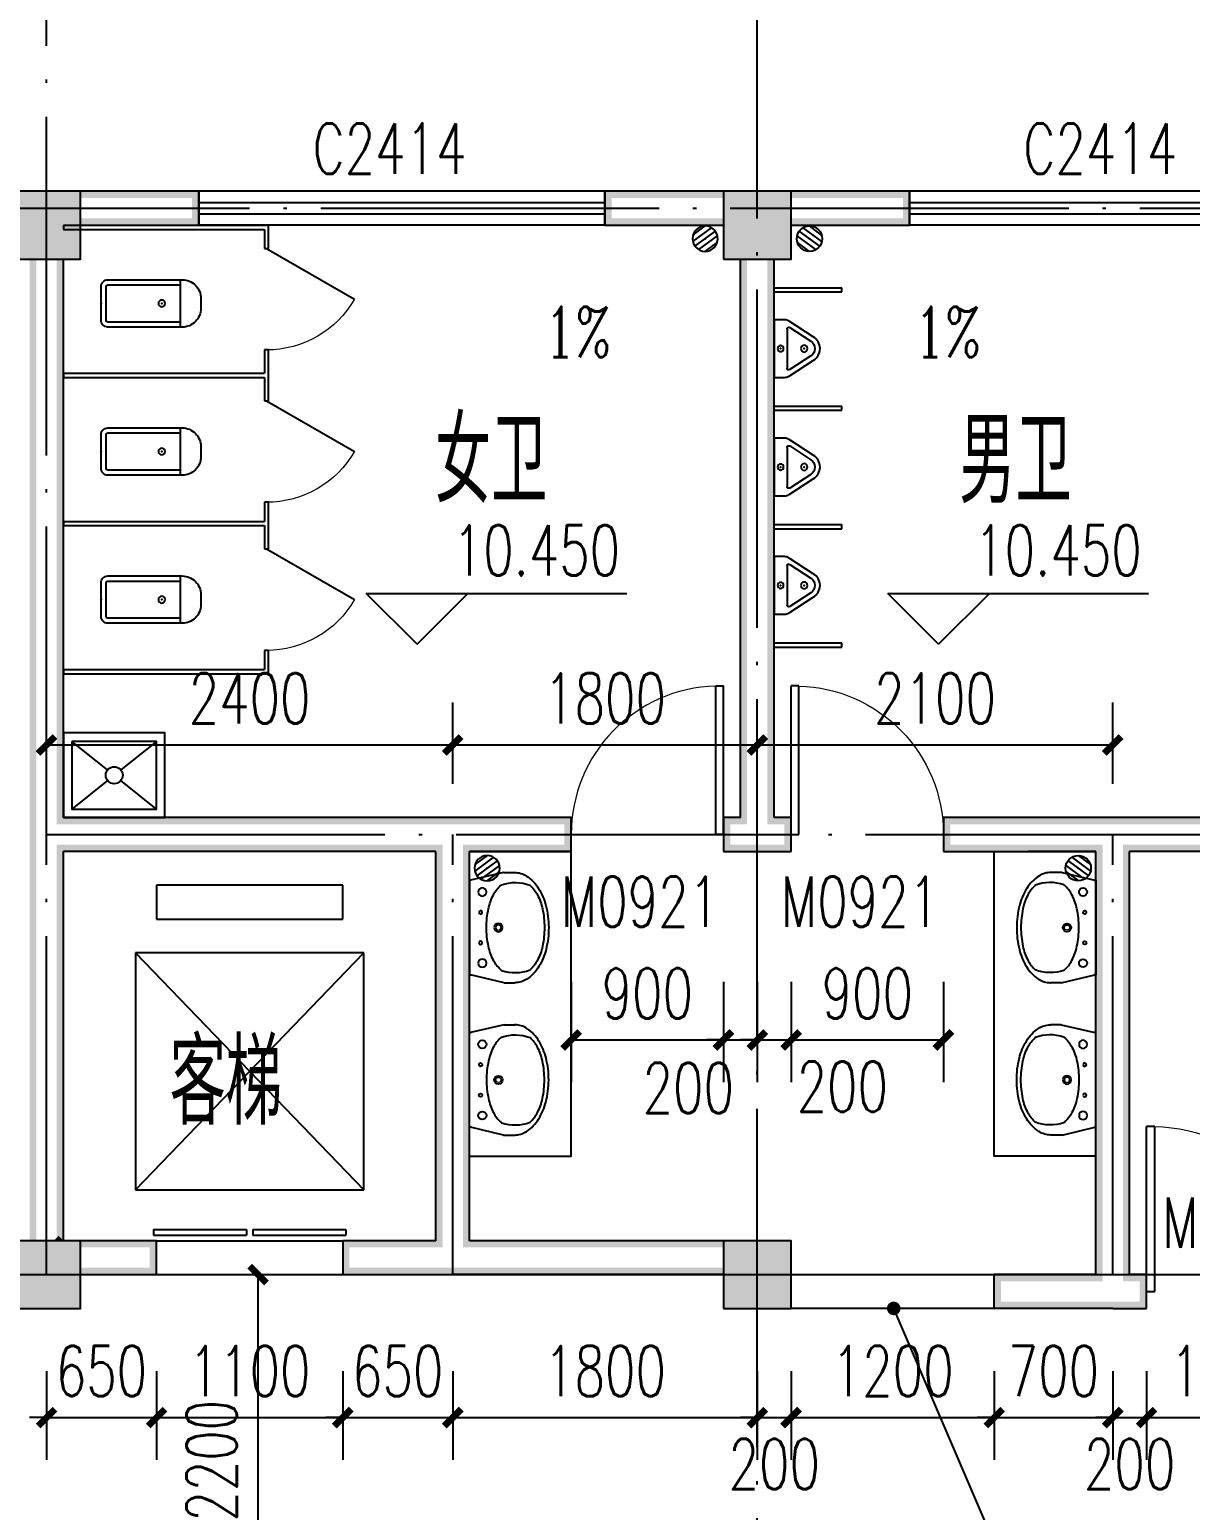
# Model space of a CAD drawing. Extents: x 5904849 to 6011887, y -826029 to -177002.
# Drawn here: x 5933714 to 5940573, y -519754 to -511005 of the extents above; entities that cross this region are included whole.
import ezdxf

# ---------------------------------------------------------------- set-up
doc = ezdxf.new("R2010")
doc.units = 0
doc.header["$LTSCALE"] = 1000
doc.header["$MEASUREMENT"] = 0
doc.linetypes.add('DOTE', pattern=[2.42, 2, -0.2, 0.02, -0.2])
doc.layers.get('0').update_dxf_attribs({"linetype": 'CONTINUOUS'})
doc.layers.get('Defpoints').update_dxf_attribs({"linetype": 'CONTINUOUS'})
for name, color, linetype in [('COLUMN', 9, 'CONTINUOUS'), ('DIM_ELEV', 3, 'CONTINUOUS'), ('DIM_LEAD', 3, 'CONTINUOUS'), ('DIM_SYMB', 3, 'CONTINUOUS'), ('DOTE', 252, 'CONTINUOUS'), ('LATRINE', 6, 'CONTINUOUS'), ('LVTRY', 6, 'CONTINUOUS'), ('PUB_DIM', 3, 'CONTINUOUS'), ('PUB_HATCH', 8, 'CONTINUOUS'), ('PUB_TEXT', 7, 'CONTINUOUS'), ('PUB_WALL', 9, 'CONTINUOUS'), ('STAIR', 5, 'CONTINUOUS'), ('WALL', 2, 'CONTINUOUS'), ('WINDOW', 4, 'CONTINUOUS'), ('WINDOW_TEXT', 7, 'CONTINUOUS'), ('排水', 221, 'CONTINUOUS')]:
    doc.layers.add(name, color=color, linetype=linetype)
doc.styles.add('_TCH_AXIS', font='COMPLEX', dxfattribs={"bigfont": 'GBCBIG'})
doc.styles.add('_TCH_DIM', font='SIMPLEX', dxfattribs={"bigfont": 'GBCBIG'})
doc.styles.add('_TCH_DIM_T3', font='SIMPLEX', dxfattribs={"width": 0.705882, "bigfont": 'GBCBIG'})
doc.styles.add('_TCH_WINDOW', font='SIMPLEX', dxfattribs={"height": 3.5, "bigfont": 'GBCBIG'})
doc.styles.add('schuco', font='sceie.shx', dxfattribs={"width": 0.7, "bigfont": 'sceic.shx'})
doc.dimstyles.new('_TCH_ARCH&&100', dxfattribs={"dimtxt": 297.5, "dimasz": 100, "dimexe": 250, "dimexo": 300, "dimgap": 126.25, "dimtad": 1, "dimdec": 0, "dimzin": 0, "dimdsep": 46, "dimtxsty": '_TCH_DIM_T3', "dimblk": 'ARCHTICK', "dimcen": 0.09, "dimclrt": 7, "dimazin": 2, "dimtfac": 1, "dimtdec": 0, "dimtix": 1, "dimtmove": 2, "dimatfit": 3, "dimfxl": 0, "dimtolj": 1, "dimtzin": 0, "dimarcsym": 0})

# ---------------------------------------------------------------- blocks, each defined once
blk = doc.blocks.new('_ArchTick')
at = {"color": 0, "linetype": 'ByBlock', "const_width": 0.4}
blk.add_lwpolyline([(-0.5, -0.5), (0.5, 0.5)], dxfattribs=at)
blk = doc.blocks.new('*D869')
at = {"layer": 'Defpoints', "color": 0}
for p in [(5934464.3, -518360.5), (5935064.2, -518360.5), (5934464.3, -520560.5)]:
    blk.add_point(p, dxfattribs=at)
at = {"layer": 'PUB_DIM', "color": 0, "lineweight": -2}
for p, q in [((5934764.3, -518360.5), (5935314.2, -518360.5)), ((5935064.2, -520560.5), (5935064.2, -518360.5)), ((5934764.3, -520560.5), (5935314.2, -520560.5))]:
    blk.add_line(p, q, dxfattribs=at)
at = {"layer": 'PUB_DIM', "color": 0, "lineweight": -2, "xscale": 100, "yscale": 100, "zscale": 100}
for p, rotation in [((5935064.2, -518360.5), 90), ((5935064.2, -520560.5), 270)]:
    blk.add_blockref('_ArchTick', p, dxfattribs=dict(at, rotation=rotation))
at = {"layer": 'PUB_DIM', "color": 7, "insert": (5934789.2, -519460.5), "char_height": 297.5, "attachment_point": 5, "rotation": 90, "style": '_TCH_DIM_T3'}
blk.add_mtext('\\A1;2200', dxfattribs=at)
blk = doc.blocks.new('*D871')
at = {"layer": 'Defpoints', "color": 0}
for p in [(5933814.3, -518632), (5934464.3, -518632), (5934464.3, -519205.5)]:
    blk.add_point(p, dxfattribs=at)
at = {"layer": 'PUB_DIM', "color": 0, "lineweight": -2}
for p, q in [((5933814.3, -518932), (5933814.3, -519455.5)), ((5934464.3, -518932), (5934464.3, -519455.5)), ((5933814.3, -519205.5), (5933714.3, -519205.5)), ((5933814.3, -519205.5), (5934464.3, -519205.5)), ((5934464.3, -519205.5), (5934564.3, -519205.5))]:
    blk.add_line(p, q, dxfattribs=at)
at = {"layer": 'PUB_DIM', "color": 0, "lineweight": -2, "xscale": 100, "yscale": 100, "zscale": 100}
blk.add_blockref('_ArchTick', (5933814.3, -519205.5), dxfattribs=at)
at = {"layer": 'PUB_DIM', "color": 0, "lineweight": -2, "xscale": 100, "yscale": 100, "zscale": 100, "rotation": 180}
blk.add_blockref('_ArchTick', (5934464.3, -519205.5), dxfattribs=at)
at = {"layer": 'PUB_DIM', "color": 7, "insert": (5934139.3, -518930.5), "char_height": 297.5, "attachment_point": 5, "style": '_TCH_DIM_T3'}
blk.add_mtext('\\A1;650', dxfattribs=at)
blk = doc.blocks.new('*D872')
at = {"layer": 'Defpoints', "color": 0}
for p in [(5934464.3, -518632), (5935564.3, -518632), (5935564.3, -519205.5)]:
    blk.add_point(p, dxfattribs=at)
at = {"layer": 'PUB_DIM', "color": 0, "lineweight": -2}
for p, q in [((5934464.3, -518932), (5934464.3, -519455.5)), ((5935564.3, -518932), (5935564.3, -519455.5)), ((5934464.3, -519205.5), (5935564.3, -519205.5))]:
    blk.add_line(p, q, dxfattribs=at)
at = {"layer": 'PUB_DIM', "color": 0, "lineweight": -2, "xscale": 100, "yscale": 100, "zscale": 100, "rotation": 180}
blk.add_blockref('_ArchTick', (5934464.3, -519205.5), dxfattribs=at)
at = {"layer": 'PUB_DIM', "color": 0, "lineweight": -2, "xscale": 100, "yscale": 100, "zscale": 100}
blk.add_blockref('_ArchTick', (5935564.3, -519205.5), dxfattribs=at)
at = {"layer": 'PUB_DIM', "color": 7, "insert": (5935014.3, -518930.5), "char_height": 297.5, "attachment_point": 5, "style": '_TCH_DIM_T3'}
blk.add_mtext('\\A1;1100', dxfattribs=at)
blk = doc.blocks.new('*D873')
at = {"layer": 'Defpoints', "color": 0}
for p in [(5935564.3, -518632), (5936214.3, -518632), (5936214.3, -519205.5)]:
    blk.add_point(p, dxfattribs=at)
at = {"layer": 'PUB_DIM', "color": 0, "lineweight": -2}
for p, q in [((5935564.3, -518932), (5935564.3, -519455.5)), ((5936214.3, -518932), (5936214.3, -519455.5)), ((5935564.3, -519205.5), (5935464.3, -519205.5)), ((5935564.3, -519205.5), (5936214.3, -519205.5)), ((5936214.3, -519205.5), (5936314.3, -519205.5))]:
    blk.add_line(p, q, dxfattribs=at)
at = {"layer": 'PUB_DIM', "color": 0, "lineweight": -2, "xscale": 100, "yscale": 100, "zscale": 100}
blk.add_blockref('_ArchTick', (5935564.3, -519205.5), dxfattribs=at)
at = {"layer": 'PUB_DIM', "color": 0, "lineweight": -2, "xscale": 100, "yscale": 100, "zscale": 100, "rotation": 180}
blk.add_blockref('_ArchTick', (5936214.3, -519205.5), dxfattribs=at)
at = {"layer": 'PUB_DIM', "color": 7, "insert": (5935889.3, -518930.5), "char_height": 297.5, "attachment_point": 5, "style": '_TCH_DIM_T3'}
blk.add_mtext('\\A1;650', dxfattribs=at)
blk = doc.blocks.new('*D874')
at = {"layer": 'Defpoints', "color": 0}
for p in [(5936214.3, -518632), (5938014.3, -518632), (5938014.3, -519205.5)]:
    blk.add_point(p, dxfattribs=at)
at = {"layer": 'PUB_DIM', "color": 0, "lineweight": -2}
for p, q in [((5936214.3, -518932), (5936214.3, -519455.5)), ((5938014.3, -518932), (5938014.3, -519455.5)), ((5936214.3, -519205.5), (5938014.3, -519205.5))]:
    blk.add_line(p, q, dxfattribs=at)
at = {"layer": 'PUB_DIM', "color": 0, "lineweight": -2, "xscale": 100, "yscale": 100, "zscale": 100, "rotation": 180}
blk.add_blockref('_ArchTick', (5936214.3, -519205.5), dxfattribs=at)
at = {"layer": 'PUB_DIM', "color": 0, "lineweight": -2, "xscale": 100, "yscale": 100, "zscale": 100}
blk.add_blockref('_ArchTick', (5938014.3, -519205.5), dxfattribs=at)
at = {"layer": 'PUB_DIM', "color": 7, "insert": (5937114.3, -518930.5), "char_height": 297.5, "attachment_point": 5, "style": '_TCH_DIM_T3'}
blk.add_mtext('\\A1;1800', dxfattribs=at)
blk = doc.blocks.new('*D875')
at = {"layer": 'Defpoints', "color": 0}
for p in [(5938014.3, -518632), (5938214.3, -518632), (5938214.3, -519205.5)]:
    blk.add_point(p, dxfattribs=at)
at = {"layer": 'PUB_DIM', "color": 0, "lineweight": -2}
for p, q in [((5938014.3, -518932), (5938014.3, -519455.5)), ((5938214.3, -518932), (5938214.3, -519455.5)), ((5938014.3, -519205.5), (5937914.3, -519205.5)), ((5938014.3, -519205.5), (5938214.3, -519205.5)), ((5938214.3, -519205.5), (5938314.3, -519205.5))]:
    blk.add_line(p, q, dxfattribs=at)
at = {"layer": 'PUB_DIM', "color": 0, "lineweight": -2, "xscale": 100, "yscale": 100, "zscale": 100}
blk.add_blockref('_ArchTick', (5938014.3, -519205.5), dxfattribs=at)
at = {"layer": 'PUB_DIM', "color": 0, "lineweight": -2, "xscale": 100, "yscale": 100, "zscale": 100, "rotation": 180}
blk.add_blockref('_ArchTick', (5938214.3, -519205.5), dxfattribs=at)
at = {"layer": 'PUB_DIM', "color": 7, "insert": (5938114.3, -519480.5), "char_height": 297.5, "attachment_point": 5, "style": '_TCH_DIM_T3'}
blk.add_mtext('\\A1;200', dxfattribs=at)
blk = doc.blocks.new('*D876')
at = {"layer": 'Defpoints', "color": 0}
for p in [(5938214.3, -518632), (5939414.3, -518632), (5939414.3, -519205.5)]:
    blk.add_point(p, dxfattribs=at)
at = {"layer": 'PUB_DIM', "color": 0, "lineweight": -2}
for p, q in [((5938214.3, -518932), (5938214.3, -519455.5)), ((5939414.3, -518932), (5939414.3, -519455.5)), ((5938214.3, -519205.5), (5939414.3, -519205.5))]:
    blk.add_line(p, q, dxfattribs=at)
at = {"layer": 'PUB_DIM', "color": 0, "lineweight": -2, "xscale": 100, "yscale": 100, "zscale": 100, "rotation": 180}
blk.add_blockref('_ArchTick', (5938214.3, -519205.5), dxfattribs=at)
at = {"layer": 'PUB_DIM', "color": 0, "lineweight": -2, "xscale": 100, "yscale": 100, "zscale": 100}
blk.add_blockref('_ArchTick', (5939414.3, -519205.5), dxfattribs=at)
at = {"layer": 'PUB_DIM', "color": 7, "insert": (5938814.3, -518930.5), "char_height": 297.5, "attachment_point": 5, "style": '_TCH_DIM_T3'}
blk.add_mtext('\\A1;1200', dxfattribs=at)
blk = doc.blocks.new('*D877')
at = {"layer": 'Defpoints', "color": 0}
for p in [(5939414.3, -518632), (5940114.3, -518632), (5940114.3, -519205.5)]:
    blk.add_point(p, dxfattribs=at)
at = {"layer": 'PUB_DIM', "color": 0, "lineweight": -2}
for p, q in [((5939414.3, -518932), (5939414.3, -519455.5)), ((5940114.3, -518932), (5940114.3, -519455.5)), ((5939414.3, -519205.5), (5939314.3, -519205.5)), ((5939414.3, -519205.5), (5940114.3, -519205.5)), ((5940114.3, -519205.5), (5940214.3, -519205.5))]:
    blk.add_line(p, q, dxfattribs=at)
at = {"layer": 'PUB_DIM', "color": 0, "lineweight": -2, "xscale": 100, "yscale": 100, "zscale": 100}
blk.add_blockref('_ArchTick', (5939414.3, -519205.5), dxfattribs=at)
at = {"layer": 'PUB_DIM', "color": 0, "lineweight": -2, "xscale": 100, "yscale": 100, "zscale": 100, "rotation": 180}
blk.add_blockref('_ArchTick', (5940114.3, -519205.5), dxfattribs=at)
at = {"layer": 'PUB_DIM', "color": 7, "insert": (5939764.3, -518930.5), "char_height": 297.5, "attachment_point": 5, "style": '_TCH_DIM_T3'}
blk.add_mtext('\\A1;700', dxfattribs=at)
blk = doc.blocks.new('*D878')
at = {"layer": 'Defpoints', "color": 0}
for p in [(5940114.3, -518632), (5940314.3, -518632), (5940314.3, -519205.5)]:
    blk.add_point(p, dxfattribs=at)
at = {"layer": 'PUB_DIM', "color": 0, "lineweight": -2}
for p, q in [((5940114.3, -518932), (5940114.3, -519455.5)), ((5940314.3, -518932), (5940314.3, -519455.5)), ((5940114.3, -519205.5), (5940014.3, -519205.5)), ((5940114.3, -519205.5), (5940314.3, -519205.5)), ((5940314.3, -519205.5), (5940414.3, -519205.5))]:
    blk.add_line(p, q, dxfattribs=at)
at = {"layer": 'PUB_DIM', "color": 0, "lineweight": -2, "xscale": 100, "yscale": 100, "zscale": 100}
blk.add_blockref('_ArchTick', (5940114.3, -519205.5), dxfattribs=at)
at = {"layer": 'PUB_DIM', "color": 0, "lineweight": -2, "xscale": 100, "yscale": 100, "zscale": 100, "rotation": 180}
blk.add_blockref('_ArchTick', (5940314.3, -519205.5), dxfattribs=at)
at = {"layer": 'PUB_DIM', "color": 7, "insert": (5940214.3, -519480.5), "char_height": 297.5, "attachment_point": 5, "style": '_TCH_DIM_T3'}
blk.add_mtext('\\A1;200', dxfattribs=at)
blk = doc.blocks.new('*D879')
at = {"layer": 'Defpoints', "color": 0}
for p in [(5940314.3, -518632), (5941314.3, -518632), (5941314.3, -519205.5)]:
    blk.add_point(p, dxfattribs=at)
at = {"layer": 'PUB_DIM', "color": 0, "lineweight": -2}
for p, q in [((5940314.3, -518932), (5940314.3, -519455.5)), ((5941314.3, -518932), (5941314.3, -519455.5)), ((5940314.3, -519205.5), (5941314.3, -519205.5))]:
    blk.add_line(p, q, dxfattribs=at)
at = {"layer": 'PUB_DIM', "color": 0, "lineweight": -2, "xscale": 100, "yscale": 100, "zscale": 100, "rotation": 180}
blk.add_blockref('_ArchTick', (5940314.3, -519205.5), dxfattribs=at)
at = {"layer": 'PUB_DIM', "color": 0, "lineweight": -2, "xscale": 100, "yscale": 100, "zscale": 100}
blk.add_blockref('_ArchTick', (5941314.3, -519205.5), dxfattribs=at)
at = {"layer": 'PUB_DIM', "color": 7, "insert": (5940814.3, -518930.5), "char_height": 297.5, "attachment_point": 5, "style": '_TCH_DIM_T3'}
blk.add_mtext('\\A1;1000', dxfattribs=at)
blk = doc.blocks.new('*D938')
at = {"layer": 'Defpoints', "color": 0}
for p in [(5936914.3, -516330.9), (5937814.3, -516330.9), (5937814.3, -516974.6)]:
    blk.add_point(p, dxfattribs=at)
at = {"layer": 'PUB_DIM', "color": 0, "lineweight": -2}
for p, q in [((5936914.3, -516630.9), (5936914.3, -517224.6)), ((5937814.3, -516630.9), (5937814.3, -517224.6)), ((5936914.3, -516974.6), (5937814.3, -516974.6))]:
    blk.add_line(p, q, dxfattribs=at)
at = {"layer": 'PUB_DIM', "color": 0, "lineweight": -2, "xscale": 100, "yscale": 100, "zscale": 100, "rotation": 180}
blk.add_blockref('_ArchTick', (5936914.3, -516974.6), dxfattribs=at)
at = {"layer": 'PUB_DIM', "color": 0, "lineweight": -2, "xscale": 100, "yscale": 100, "zscale": 100}
blk.add_blockref('_ArchTick', (5937814.3, -516974.6), dxfattribs=at)
at = {"layer": 'PUB_DIM', "color": 7, "insert": (5937364.3, -516699.6), "char_height": 297.5, "attachment_point": 5, "style": '_TCH_DIM_T3'}
blk.add_mtext('\\A1;900', dxfattribs=at)
blk = doc.blocks.new('*D939')
at = {"layer": 'Defpoints', "color": 0}
for p in [(5937814.3, -516330.9), (5938014.3, -516330.9), (5938014.3, -516974.6)]:
    blk.add_point(p, dxfattribs=at)
at = {"layer": 'PUB_DIM', "color": 0, "lineweight": -2}
for p, q in [((5937814.3, -516630.9), (5937814.3, -517224.6)), ((5938014.3, -516630.9), (5938014.3, -517224.6)), ((5937814.3, -516974.6), (5937714.3, -516974.6)), ((5937814.3, -516974.6), (5938014.3, -516974.6)), ((5938014.3, -516974.6), (5938114.3, -516974.6))]:
    blk.add_line(p, q, dxfattribs=at)
at = {"layer": 'PUB_DIM', "color": 0, "lineweight": -2, "xscale": 100, "yscale": 100, "zscale": 100}
blk.add_blockref('_ArchTick', (5937814.3, -516974.6), dxfattribs=at)
at = {"layer": 'PUB_DIM', "color": 0, "lineweight": -2, "xscale": 100, "yscale": 100, "zscale": 100, "rotation": 180}
blk.add_blockref('_ArchTick', (5938014.3, -516974.6), dxfattribs=at)
at = {"layer": 'PUB_DIM', "color": 7, "insert": (5937606.2, -517257.7), "char_height": 297.5, "attachment_point": 5, "style": '_TCH_DIM_T3'}
blk.add_mtext('\\A1;200', dxfattribs=at)
blk = doc.blocks.new('*D940')
at = {"layer": 'Defpoints', "color": 0}
for p in [(5938014.3, -516330.9), (5938214.3, -516330.9), (5938214.3, -516974.6)]:
    blk.add_point(p, dxfattribs=at)
at = {"layer": 'PUB_DIM', "color": 0, "lineweight": -2}
for p, q in [((5938014.3, -516630.9), (5938014.3, -517224.6)), ((5938214.3, -516630.9), (5938214.3, -517224.6)), ((5938014.3, -516974.6), (5937914.3, -516974.6)), ((5938014.3, -516974.6), (5938214.3, -516974.6)), ((5938214.3, -516974.6), (5938314.3, -516974.6))]:
    blk.add_line(p, q, dxfattribs=at)
at = {"layer": 'PUB_DIM', "color": 0, "lineweight": -2, "xscale": 100, "yscale": 100, "zscale": 100}
blk.add_blockref('_ArchTick', (5938014.3, -516974.6), dxfattribs=at)
at = {"layer": 'PUB_DIM', "color": 0, "lineweight": -2, "xscale": 100, "yscale": 100, "zscale": 100, "rotation": 180}
blk.add_blockref('_ArchTick', (5938214.3, -516974.6), dxfattribs=at)
at = {"layer": 'PUB_DIM', "color": 7, "insert": (5938516.6, -517249.6), "char_height": 297.5, "attachment_point": 5, "style": '_TCH_DIM_T3'}
blk.add_mtext('\\A1;200', dxfattribs=at)
blk = doc.blocks.new('*D941')
at = {"layer": 'Defpoints', "color": 0}
for p in [(5938214.3, -516330.9), (5939114.3, -516330.9), (5939114.3, -516974.6)]:
    blk.add_point(p, dxfattribs=at)
at = {"layer": 'PUB_DIM', "color": 0, "lineweight": -2}
for p, q in [((5938214.3, -516630.9), (5938214.3, -517224.6)), ((5939114.3, -516630.9), (5939114.3, -517224.6)), ((5938214.3, -516974.6), (5939114.3, -516974.6))]:
    blk.add_line(p, q, dxfattribs=at)
at = {"layer": 'PUB_DIM', "color": 0, "lineweight": -2, "xscale": 100, "yscale": 100, "zscale": 100, "rotation": 180}
blk.add_blockref('_ArchTick', (5938214.3, -516974.6), dxfattribs=at)
at = {"layer": 'PUB_DIM', "color": 0, "lineweight": -2, "xscale": 100, "yscale": 100, "zscale": 100}
blk.add_blockref('_ArchTick', (5939114.3, -516974.6), dxfattribs=at)
at = {"layer": 'PUB_DIM', "color": 7, "insert": (5938664.3, -516699.6), "char_height": 297.5, "attachment_point": 5, "style": '_TCH_DIM_T3'}
blk.add_mtext('\\A1;900', dxfattribs=at)
blk = doc.blocks.new('*D946')
at = {"layer": 'Defpoints', "color": 0}
for p in [(5936214.3, -515231.6), (5933814.3, -515760.5), (5936214.3, -515760.5)]:
    blk.add_point(p, dxfattribs=at)
at = {"layer": 'PUB_DIM', "color": 0, "lineweight": -2}
for p, q in [((5933814.3, -515460.5), (5933814.3, -514981.6)), ((5936214.3, -515460.5), (5936214.3, -514981.6)), ((5933814.3, -515231.6), (5936214.3, -515231.6))]:
    blk.add_line(p, q, dxfattribs=at)
at = {"layer": 'PUB_DIM', "color": 0, "lineweight": -2, "xscale": 100, "yscale": 100, "zscale": 100, "rotation": 180}
blk.add_blockref('_ArchTick', (5933814.3, -515231.6), dxfattribs=at)
at = {"layer": 'PUB_DIM', "color": 0, "lineweight": -2, "xscale": 100, "yscale": 100, "zscale": 100}
blk.add_blockref('_ArchTick', (5936214.3, -515231.6), dxfattribs=at)
at = {"layer": 'PUB_DIM', "color": 7, "insert": (5935014.3, -514956.6), "char_height": 297.5, "attachment_point": 5, "style": '_TCH_DIM_T3'}
blk.add_mtext('\\A1;2400', dxfattribs=at)
blk = doc.blocks.new('*D947')
at = {"layer": 'Defpoints', "color": 0}
for p in [(5938014.3, -515231.6), (5936214.3, -515760.5), (5938014.3, -515760.5)]:
    blk.add_point(p, dxfattribs=at)
at = {"layer": 'PUB_DIM', "color": 0, "lineweight": -2}
for p, q in [((5936214.3, -515460.5), (5936214.3, -514981.6)), ((5938014.3, -515460.5), (5938014.3, -514981.6)), ((5936214.3, -515231.6), (5938014.3, -515231.6))]:
    blk.add_line(p, q, dxfattribs=at)
at = {"layer": 'PUB_DIM', "color": 0, "lineweight": -2, "xscale": 100, "yscale": 100, "zscale": 100, "rotation": 180}
blk.add_blockref('_ArchTick', (5936214.3, -515231.6), dxfattribs=at)
at = {"layer": 'PUB_DIM', "color": 0, "lineweight": -2, "xscale": 100, "yscale": 100, "zscale": 100}
blk.add_blockref('_ArchTick', (5938014.3, -515231.6), dxfattribs=at)
at = {"layer": 'PUB_DIM', "color": 7, "insert": (5937114.3, -514956.6), "char_height": 297.5, "attachment_point": 5, "style": '_TCH_DIM_T3'}
blk.add_mtext('\\A1;1800', dxfattribs=at)
blk = doc.blocks.new('*D948')
at = {"layer": 'Defpoints', "color": 0}
for p in [(5940114.3, -515231.6), (5938014.3, -515760.5), (5940114.3, -515760.5)]:
    blk.add_point(p, dxfattribs=at)
at = {"layer": 'PUB_DIM', "color": 0, "lineweight": -2}
for p, q in [((5938014.3, -515460.5), (5938014.3, -514981.6)), ((5940114.3, -515460.5), (5940114.3, -514981.6)), ((5938014.3, -515231.6), (5940114.3, -515231.6))]:
    blk.add_line(p, q, dxfattribs=at)
at = {"layer": 'PUB_DIM', "color": 0, "lineweight": -2, "xscale": 100, "yscale": 100, "zscale": 100, "rotation": 180}
blk.add_blockref('_ArchTick', (5938014.3, -515231.6), dxfattribs=at)
at = {"layer": 'PUB_DIM', "color": 0, "lineweight": -2, "xscale": 100, "yscale": 100, "zscale": 100}
blk.add_blockref('_ArchTick', (5940114.3, -515231.6), dxfattribs=at)
at = {"layer": 'PUB_DIM', "color": 7, "insert": (5939064.3, -514956.6), "char_height": 297.5, "attachment_point": 5, "style": '_TCH_DIM_T3'}
blk.add_mtext('\\A1;2100', dxfattribs=at)
blk = doc.blocks.new('_FZH')
blk.add_lwpolyline([(-0.5, -0.5), (0.5, -0.5), (0.5, 0.5), (-0.5, 0.5)], close=True)
at = {"layer": 'PUB_HATCH'}
blk.add_solid([(-0.5, -0.5), (0.5, -0.5), (-0.5, 0.5), (0.5, 0.5)], dxfattribs=at)
blk = doc.blocks.new('$DorLib2D$00000001')
for p, q in [((0.45, 0.975), (0.5, 0.975)), ((0.45, 0), (0.45, 0.975)), ((0.5, 0), (0.5, 0.975)), ((0.5, 0), (0.45, 0))]:
    blk.add_line(p, q)
at = {"lineweight": 13}
blk.add_arc((0.475, 0), 0.975, 91.46928, 180, dxfattribs=at)
blk = doc.blocks.new('$WINLIB2D$00000001')
at = {"color": 0}
for points in [[(-0.5, 0.5), (-0.5, -0.5)], [(-0.5, 0.5), (0.5, 0.5)], [(0.5, -0.5), (0.5, 0.5)], [(0.5, 0.1667), (-0.5, 0.1667)], [(0.5, -0.1667), (-0.5, -0.1667)], [(-0.5, -0.5), (0.5, -0.5)]]:
    blk.add_lwpolyline(points, dxfattribs=at)
blk = doc.blocks.new('$TCHSYS$LDOR22D')
for p, q in [((-0.5167, 0.8333), (-0.0167, 0.8333)), ((-0.5167, 0.8333), (-0.5167, 0.6667)), ((-0.0167, 0.8333), (-0.0167, 0.6667)), ((0.0167, 0.8333), (0.0167, 0.6667)), ((0.0167, 0.8333), (0.5167, 0.8333)), ((0.5167, 0.8333), (0.5167, 0.6667)), ((-0.5167, 0.6667), (-0.0167, 0.6667)), ((0.0167, 0.6667), (0.5167, 0.6667)), ((-0.5, 0.5), (0.5, 0.5))]:
    blk.add_line(p, q)
blk = doc.blocks.new('$plan$00000344')
for p, q in [((-280, -10), (-280, 0)), ((280, 0), (280, -10)), ((-250.5, -188.9), (-250.5, -185.7)), ((-247.8, -182.8), (-250.2, -184.9))]:
    blk.add_line(p, q)
for points in [[(-280, 0), (280, 0)], [(-325.7, -199.5), (-280, -5)], [(325.7, -203.7), (280, -5)]]:
    blk.add_lwpolyline(points)
for points in [[(253, -188.3, 0.098208), (193.2, -140.8, 0.066287), (110.4, -111.4, 0.052428), (0, -99.8, 0.052428), (-110.4, -111.4, 0.066287), (-193.2, -140.8, 0.093876), (-250.8, -185.7, 0.171377)], [(-325.7, -199.5, 0.008223), (-325.7, -203.7, 0.149285)], [(-325.7, -265.7, 0.149285), (-304.4, -336.6, 0.107079), (-230.9, -407.7, 0.075625), (-131, -450.5, 0.062436), (-0.8, -467.3, 0.062436), (129.6, -451.5, 0.075625), (229.8, -409.6, 0.107079), (303.8, -339.1, 0.149285), (325.7, -268.3, 0.005205), (325.7, -265.7, 0.086596)], [(-249.5, -357.7, 0.091341), (-193.2, -401.2, 0.066287), (-110.4, -430.6, 0.052428), (0, -442.2, 0.052428), (110.4, -430.6, 0.066287), (193.2, -401.2, 0.091756), (249.7, -357.5, 0.171377)]]:
    blk.add_lwpolyline(points, format="xyb")
at = {"flags": 128}
for points in [[(-325.7, -203.7), (-325.7, -268.3)], [(325.7, -203.7), (325.7, -268.3)]]:
    blk.add_lwpolyline(points, dxfattribs=at)
for points in [[(-253, -188.3, 0.172546), (-249.7, -357.5, 0.726395)], [(253, -188.3, -0.172546), (249.7, -357.5, -0.726395)]]:
    blk.add_lwpolyline(points, format="xyb", dxfattribs=at)
for centre, radius in [((-210, -75), 24), ((-210, -75), 24), ((-210, -75), 24), ((-90, -65), 10), ((90, -65), 10), ((210, -75), 24), ((0, -170), 25)]:
    blk.add_circle(centre, radius)
at = {"lineweight": 13}
blk.add_circle((0, -170), 15, dxfattribs=at)
blk.add_arc((-249.5, -185.7), 1, 131.32236, 180)
blk = doc.blocks.new('$lvtry$00000171')
at = {"layer": '排水'}
for p, q in [((-74.2, 10.6), (-10.6, 74.2)), ((-69.8, -27.4), (27.4, 69.8)), ((-53, -53), (53, 53)), ((-27.4, -69.8), (69.8, 27.4)), ((10.6, -74.2), (74.2, -10.6))]:
    blk.add_line(p, q, dxfattribs=at)
blk.add_circle((0, 0), 75, dxfattribs=at)
blk.add_point((0, 0), dxfattribs=at)
blk = doc.blocks.new('_LV12')
for p, q in [((-250, -50), (-39, -218.8)), ((39, -218.8), (250, -50)), ((-250, -450), (-39, -281.2)), ((39, -281.2), (250, -450))]:
    blk.add_line(p, q)
for points in [[(300, -500), (300, 0), (-300, 0), (-300, -500)], [(250, -450), (250, -50), (-250, -50), (-250, -450)]]:
    blk.add_lwpolyline(points, close=True)
blk.add_circle((0, -250), 50)
blk = doc.blocks.new('$lvtry$00000200')
at = {"color": 0}
for p, q in [((-109.8, -40), (-109.8, -469.7)), ((99.8, -30), (-99.8, -30)), ((109.8, -469.7), (109.8, -40))]:
    blk.add_line(p, q, dxfattribs=at)
blk.add_lwpolyline([(99.8, 0), (-99.8, 0, 0.414214), (-139.8, -40), (-139.8, -479.7, 0.414214), (-29.8, -589.7), (29.8, -589.7, 0.414214), (139.8, -479.7), (139.8, -40, 0.414214)], format="xyb", close=True, dxfattribs=at)
blk.add_lwpolyline([(139.8, -469.7), (-139.8, -469.7)], dxfattribs=at)
blk.add_circle((0, -358.6), 20, dxfattribs=at)
for centre, start, end in [((-99.8, -40), 90, 180), ((99.8, -40), 0, 90)]:
    blk.add_arc(centre, 10, start, end, dxfattribs=at)
for p in [(0, 0), (0, -358.6)]:
    blk.add_point(p, dxfattribs=at)
blk = doc.blocks.new('$TCHSYS$APDOOR2D')
blk.add_line((0.5, 0), (0, 0.866))
at = {"lineweight": 13}
blk.add_arc((0.5, 0), 1, 120, 180, dxfattribs=at)
blk = doc.blocks.new('$lvtry$00000221')
at = {"color": 0}
for p, q in [((-115.8, -76), (115.8, -76)), ((-124.2, -91.5), (-43.3, -215.6)), ((43.3, -215.6), (124.2, -91.5))]:
    blk.add_line(p, q, dxfattribs=at)
blk.add_lwpolyline([(69.3, -230.6, -0.57735), (-69.3, -230.6), (-161.9, -88.4, -0.145378), (-170, -61.1), (-170, 0), (170, 0), (170, -61.1, -0.145378), (161.9, -88.4)], format="xyb", close=True, dxfattribs=at)
for centre, radius in [((0, -38), 17.7), ((0, -177), 20)]:
    blk.add_circle(centre, radius, dxfattribs=at)
for centre, radius, start, end in [((-115.8, -86), 10, 90, 213.0863), ((115.8, -86), 10, 326.9137, 90), ((0, -190.6), 50, 210, 330)]:
    blk.add_arc(centre, radius, start, end, dxfattribs=at)
for p in [(0, -38), (0, -177)]:
    blk.add_point(p, dxfattribs=at)

msp = doc.modelspace()

# ---------------------------------------------------------------- hatches: boundary and pattern name
at = {"layer": 'PUB_WALL', "linetype": 'ByBlock'}
for points in [[(5934014.3, -511960.5), (5933614.3, -511960.5), (5933654.3, -512000.5), (5933974.3, -512000.5)], [(5934014.3, -512360.5), (5934014.3, -511960.5), (5933974.3, -512000.5), (5933974.3, -512320.5)], [(5934014.3, -511960.5), (5934014.3, -512000.5), (5934674.3, -512000.5), (5934714.3, -511960.5)], [(5934714.3, -512160.5), (5934714.3, -511960.5), (5934674.3, -512000.5), (5934674.3, -512120.5)], [(5937814.3, -512000.5), (5937814.3, -511960.5), (5937114.3, -511960.5), (5937154.3, -512000.5)], [(5937114.3, -511960.5), (5937114.3, -512160.5), (5937154.3, -512120.5), (5937154.3, -512000.5)], [(5938214.3, -511960.5), (5937814.3, -511960.5), (5937854.3, -512000.5), (5938174.3, -512000.5)], [(5937814.3, -511960.5), (5937814.3, -512360.5), (5937854.3, -512320.5), (5937854.3, -512000.5)], [(5938214.3, -512360.5), (5938214.3, -511960.5), (5938174.3, -512000.5), (5938174.3, -512320.5)], [(5938214.3, -511960.5), (5938214.3, -512000.5), (5938874.3, -512000.5), (5938914.3, -511960.5)], [(5938914.3, -512160.5), (5938914.3, -511960.5), (5938874.3, -512000.5), (5938874.3, -512120.5)], [(5934014.3, -512120.5), (5934014.3, -512160.5), (5934714.3, -512160.5), (5934674.3, -512120.5)], [(5937814.3, -512160.5), (5937814.3, -512120.5), (5937154.3, -512120.5), (5937114.3, -512160.5)], [(5938214.3, -512120.5), (5938214.3, -512160.5), (5938914.3, -512160.5), (5938874.3, -512120.5)], [(5933614.3, -512360.5), (5934014.3, -512360.5), (5933974.3, -512320.5), (5933654.3, -512320.5)], [(5933754.3, -512360.5), (5933714.3, -512360.5), (5933714.3, -515760.5), (5933754.3, -515760.5)], [(5933914.3, -512360.5), (5933874.3, -512360.5), (5933874.3, -515700.5), (5933914.3, -515660.5)], [(5937814.3, -512360.5), (5938214.3, -512360.5), (5938174.3, -512320.5), (5937854.3, -512320.5)], [(5937954.3, -512360.5), (5937914.3, -512360.5), (5937914.3, -515660.5), (5937954.3, -515700.5)], [(5938114.3, -512360.5), (5938074.3, -512360.5), (5938074.3, -515700.5), (5938114.3, -515660.5)], [(5935914.3, -515660.5), (5933914.3, -515660.5), (5933874.3, -515700.5), (5935914.3, -515700.5)], [(5936214.3, -515660.5), (5935914.3, -515660.5), (5935914.3, -515700.5), (5936214.3, -515700.5)], [(5936914.3, -515660.5), (5936214.3, -515660.5), (5936214.3, -515700.5), (5936874.3, -515700.5)], [(5936914.3, -515860.5), (5936914.3, -515660.5), (5936874.3, -515700.5), (5936874.3, -515820.5)], [(5937914.3, -515660.5), (5937814.3, -515660.5), (5937854.3, -515700.5), (5937954.3, -515700.5)], [(5937814.3, -515660.5), (5937814.3, -515860.5), (5937854.3, -515820.5), (5937854.3, -515700.5)], [(5938214.3, -515660.5), (5938114.3, -515660.5), (5938074.3, -515700.5), (5938174.3, -515700.5)], [(5938214.3, -515860.5), (5938214.3, -515660.5), (5938174.3, -515700.5), (5938174.3, -515820.5)], [(5939614.3, -515660.5), (5939114.3, -515660.5), (5939154.3, -515700.5), (5939614.3, -515700.5)], [(5939114.3, -515660.5), (5939114.3, -515860.5), (5939154.3, -515820.5), (5939154.3, -515700.5)], [(5940114.3, -515660.5), (5939614.3, -515660.5), (5939614.3, -515700.5), (5940114.3, -515700.5)], [(5942314.3, -515660.5), (5940114.3, -515660.5), (5940114.3, -515700.5), (5942354.3, -515700.5)], [(5933714.3, -518160.5), (5933754.3, -518160.5), (5933754.3, -515760.5), (5933714.3, -515760.5)], [(5935914.3, -515860.5), (5933914.3, -515860.5), (5933874.3, -515820.5), (5935914.3, -515820.5)], [(5933874.3, -518160.5), (5933914.3, -518160.5), (5933914.3, -515860.5), (5933874.3, -515820.5)], [(5936114.3, -515860.5), (5935914.3, -515860.5), (5935914.3, -515820.5), (5936154.3, -515820.5)], [(5936114.3, -518160.5), (5936114.3, -515860.5), (5936154.3, -515820.5), (5936154.3, -518200.5)], [(5936314.3, -518160.5), (5936314.3, -515860.5), (5936274.3, -515820.5), (5936274.3, -518200.5)], [(5936314.3, -515860.5), (5936914.3, -515860.5), (5936874.3, -515820.5), (5936274.3, -515820.5)], [(5937814.3, -515860.5), (5938014.3, -515860.5), (5938014.3, -515820.5), (5937854.3, -515820.5)], [(5938014.3, -515860.5), (5938214.3, -515860.5), (5938174.3, -515820.5), (5938014.3, -515820.5)], [(5939114.3, -515860.5), (5939614.3, -515860.5), (5939614.3, -515820.5), (5939154.3, -515820.5)], [(5940014.3, -515860.5), (5939614.3, -515860.5), (5939614.3, -515820.5), (5940054.3, -515820.5)], [(5940014.3, -518360.5), (5940014.3, -515860.5), (5940054.3, -515820.5), (5940054.3, -518400.5)], [(5940214.3, -518360.5), (5940214.3, -515860.5), (5940174.3, -515820.5), (5940174.3, -518400.5)], [(5942314.3, -515860.5), (5940214.3, -515860.5), (5940174.3, -515820.5), (5942354.3, -515820.5)], [(5934014.3, -518160.5), (5933614.3, -518160.5), (5933654.3, -518200.5), (5933974.3, -518200.5)], [(5933857.7, -518160.5), (5933914.3, -518160.5), (5933886, -518132.2)], [(5934014.3, -518560.5), (5934014.3, -518160.5), (5933974.3, -518200.5), (5933974.3, -518520.5)], [(5934014.3, -518160.5), (5934014.3, -518200.5), (5934424.3, -518200.5), (5934464.3, -518160.5)], [(5934464.3, -518360.5), (5934464.3, -518160.5), (5934424.3, -518200.5), (5934424.3, -518320.5)], [(5936114.3, -518160.5), (5935564.3, -518160.5), (5935604.3, -518200.5), (5936154.3, -518200.5)], [(5935564.3, -518160.5), (5935564.3, -518360.5), (5935604.3, -518320.5), (5935604.3, -518200.5)], [(5937814.3, -518200.5), (5937814.3, -518160.5), (5936314.3, -518160.5), (5936274.3, -518200.5)], [(5938214.3, -518160.5), (5937814.3, -518160.5), (5937854.3, -518200.5), (5938174.3, -518200.5)], [(5937814.3, -518160.5), (5937814.3, -518560.5), (5937854.3, -518520.5), (5937854.3, -518200.5)], [(5938214.3, -518560.5), (5938214.3, -518160.5), (5938174.3, -518200.5), (5938174.3, -518520.5)], [(5934014.3, -518320.5), (5934014.3, -518360.5), (5934464.3, -518360.5), (5934424.3, -518320.5)], [(5935564.3, -518360.5), (5936214.3, -518360.5), (5936214.3, -518320.5), (5935604.3, -518320.5)], [(5937814.3, -518360.5), (5937814.3, -518320.5), (5936214.3, -518320.5), (5936214.3, -518360.5)], [(5940014.3, -518360.5), (5939414.3, -518360.5), (5939414.3, -518400.5), (5940054.3, -518400.5)], [(5939414.3, -518560.5), (5939414.3, -518360.5), (5939454.3, -518360.5), (5939454.3, -518560.5)], [(5940314.3, -518360.5), (5940214.3, -518360.5), (5940174.3, -518400.5), (5940274.3, -518400.5)], [(5940314.3, -518560.5), (5940314.3, -518360.5), (5940274.3, -518400.5), (5940274.3, -518520.5)], [(5933614.3, -518560.5), (5934014.3, -518560.5), (5933974.3, -518520.5), (5933654.3, -518520.5)], [(5937814.3, -518560.5), (5938214.3, -518560.5), (5938174.3, -518520.5), (5937854.3, -518520.5)], [(5940114.3, -518560.5), (5939414.3, -518560.5), (5939414.3, -518520.5), (5940114.3, -518520.5)], [(5940114.3, -518560.5), (5940314.3, -518560.5), (5940274.3, -518520.5), (5940114.3, -518520.5)]]:
    msp.add_hatch(color=256, dxfattribs=at).paths.add_polyline_path(points)

# ---------------------------------------------------------------- linework, layer by layer
at = {"layer": 'DIM_ELEV', "color": 0}
for p, q in [((5936003.8, -514635.8), (5935703.8, -514335.8)), ((5935703.8, -514335.8), (5937244.1, -514335.8)), ((5936003.8, -514635.8), (5936303.8, -514335.8)), ((5939085.8, -514635.8), (5938785.8, -514335.8)), ((5938785.8, -514335.8), (5940326, -514335.8)), ((5939085.8, -514635.8), (5939385.8, -514335.8))]:
    msp.add_line(p, q, dxfattribs=at)
at = {"layer": 'DIM_LEAD', "const_width": 40}
msp.add_lwpolyline([(5938812.2, -518542.2, 1), (5938828.5, -518578.8, 1)], format="xyb", close=True, dxfattribs=at)
at = {"layer": 'DIM_SYMB'}
for points in [[(5937166, -512722.5, 0, 0, 0), (5937355.2, -512557.6, 80, 0, 0), (5937581.4, -512360.4, 0, 0, 0)], [(5938862.6, -512722.5, 0, 0, 0), (5938673.4, -512557.6, 80, 0, 0), (5938447.2, -512360.4, 0, 0, 0)]]:
    msp.add_lwpolyline(points, format="xyseb", dxfattribs=at)
at = {"layer": 'DOTE', "linetype": 'DOTE'}
for p, q in [((5933814.3, -518360.5), (5933814.3, -509560.5)), ((5938014.3, -529060.5), (5938014.3, -509560.5)), ((5920914.3, -512060.5), (5947914.3, -512060.5)), ((5933814.3, -515760.5), (5942314.3, -515760.5)), ((5936214.3, -518360.5), (5936214.3, -515760.5)), ((5940114.3, -518360.5), (5940114.3, -515760.5)), ((5920914.3, -518360.5), (5947914.3, -518360.5)), ((5922514.3, -518360.5), (5946314.3, -518360.5))]:
    msp.add_line(p, q, dxfattribs=at)
at = {"layer": 'LATRINE'}
for p, q in [((5933914.3, -512160.5), (5933914.3, -512185.5)), ((5933914.3, -512160.5), (5935126.8, -512160.5)), ((5933914.3, -512185.5), (5935101.8, -512185.5)), ((5935101.8, -512185.5), (5935101.8, -512298)), ((5935126.8, -512298), (5935126.8, -512160.5)), ((5935101.8, -512298), (5935126.8, -512298)), ((5937914.3, -512554.9), (5937914.3, -512529.9)), ((5938114.3, -512529.9), (5938514.3, -512529.9)), ((5938114.3, -512554.9), (5938514.3, -512554.9)), ((5938514.3, -512554.9), (5938514.3, -512529.9)), ((5935101.8, -512898), (5935101.8, -513035.5)), ((5935126.8, -512898), (5935101.8, -512898)), ((5935126.8, -513048), (5935126.8, -512898)), ((5933914.3, -513035.5), (5933914.3, -513060.5)), ((5933914.3, -513035.5), (5935101.8, -513035.5)), ((5933914.3, -513060.5), (5935101.8, -513060.5)), ((5935101.8, -513060.5), (5935101.8, -513198)), ((5935126.8, -513198), (5935126.8, -513048)), ((5935101.8, -513198), (5935126.8, -513198)), ((5937914.3, -513254.4), (5937914.3, -513229.4)), ((5938114.3, -513229.4), (5938514.3, -513229.4)), ((5938114.3, -513254.4), (5938514.3, -513254.4)), ((5938514.3, -513254.4), (5938514.3, -513229.4)), ((5935101.8, -513798), (5935101.8, -513910.5)), ((5935126.8, -513798), (5935101.8, -513798)), ((5935126.8, -513923), (5935126.8, -513798)), ((5933914.3, -513910.5), (5933914.3, -513935.5)), ((5933914.3, -513910.5), (5935101.8, -513910.5)), ((5933914.3, -513935.5), (5935101.8, -513935.5)), ((5935101.8, -513935.5), (5935101.8, -514073)), ((5935126.8, -514073), (5935126.8, -513923)), ((5937914.3, -513953.9), (5937914.3, -513928.9)), ((5938114.3, -513928.9), (5938514.3, -513928.9)), ((5938114.3, -513953.9), (5938514.3, -513953.9)), ((5938514.3, -513953.9), (5938514.3, -513928.9)), ((5935101.8, -514073), (5935126.8, -514073)), ((5935101.8, -514673), (5935101.8, -514785.5)), ((5935126.8, -514673), (5935101.8, -514673)), ((5935126.8, -514810.5), (5935126.8, -514673)), ((5937914.3, -514653.3), (5937914.3, -514628.3)), ((5938114.3, -514628.3), (5938514.3, -514628.3)), ((5938114.3, -514653.3), (5938514.3, -514653.3)), ((5938514.3, -514653.3), (5938514.3, -514628.3)), ((5933914.3, -514785.5), (5933914.3, -514810.5)), ((5933914.3, -514785.5), (5935101.8, -514785.5)), ((5933914.3, -514810.5), (5935126.8, -514810.5))]:
    msp.add_line(p, q, dxfattribs=at)
for points in [[(5936314.3, -517660.5), (5936914.3, -517660.5), (5936914.3, -515860.5), (5936314.3, -515860.5)], [(5940014.3, -517660.5), (5939414.3, -517660.5), (5939414.3, -515860.5), (5940014.3, -515860.5)]]:
    msp.add_lwpolyline(points, dxfattribs=at)
at = {"layer": 'PUB_DIM'}
msp.add_line((5939573.2, -520313.2), (5938820.3, -518560.5), dxfattribs=at)
at = {"layer": 'STAIR'}
for p, q in [((5935564.3, -516060.5), (5934464.3, -516060.5)), ((5934464.3, -516060.5), (5934464.3, -516260.5)), ((5935564.3, -516260.5), (5935564.3, -516060.5)), ((5934464.3, -516260.5), (5935564.3, -516260.5)), ((5934339.3, -517860.5), (5935689.3, -516460.5)), ((5934339.3, -516460.5), (5935689.3, -517860.5)), ((5935689.3, -516460.5), (5934339.3, -516460.5)), ((5934339.3, -516460.5), (5934339.3, -517860.5)), ((5935689.3, -517860.5), (5935689.3, -516460.5)), ((5934339.3, -517860.5), (5935689.3, -517860.5))]:
    msp.add_line(p, q, dxfattribs=at)
at = {"layer": 'WALL', "linetype": 'ByBlock'}
for p, q in [((5934714.3, -511960.5), (5934014.3, -511960.5)), ((5934714.3, -512160.5), (5934714.3, -511960.5)), ((5937814.3, -511960.5), (5937114.3, -511960.5)), ((5937114.3, -511960.5), (5937114.3, -512160.5)), ((5938914.3, -511960.5), (5938214.3, -511960.5)), ((5938914.3, -512160.5), (5938914.3, -511960.5)), ((5934014.3, -512160.5), (5934714.3, -512160.5)), ((5937114.3, -512160.5), (5937814.3, -512160.5)), ((5938214.3, -512160.5), (5938914.3, -512160.5)), ((5933914.3, -515660.5), (5933914.3, -512360.5)), ((5937914.3, -515660.5), (5937914.3, -512360.5)), ((5938114.3, -515660.5), (5938114.3, -512360.5)), ((5935914.3, -515660.5), (5933914.3, -515660.5)), ((5936214.3, -515660.5), (5935914.3, -515660.5)), ((5936914.3, -515660.5), (5936214.3, -515660.5)), ((5936914.3, -515860.5), (5936914.3, -515660.5)), ((5937914.3, -515660.5), (5937814.3, -515660.5)), ((5937814.3, -515660.5), (5937814.3, -515860.5)), ((5938214.3, -515660.5), (5938114.3, -515660.5)), ((5938214.3, -515860.5), (5938214.3, -515660.5)), ((5939614.3, -515660.5), (5939114.3, -515660.5)), ((5939114.3, -515660.5), (5939114.3, -515860.5)), ((5940114.3, -515660.5), (5939614.3, -515660.5)), ((5942314.3, -515660.5), (5940114.3, -515660.5)), ((5935914.3, -515860.5), (5933914.3, -515860.5)), ((5933914.3, -518160.5), (5933914.3, -515860.5)), ((5936114.3, -515860.5), (5935914.3, -515860.5)), ((5936114.3, -518160.5), (5936114.3, -515860.5)), ((5936314.3, -518160.5), (5936314.3, -515860.5)), ((5936314.3, -515860.5), (5936914.3, -515860.5)), ((5937814.3, -515860.5), (5938014.3, -515860.5)), ((5938014.3, -515860.5), (5938214.3, -515860.5)), ((5939114.3, -515860.5), (5939614.3, -515860.5)), ((5940014.3, -515860.5), (5939614.3, -515860.5)), ((5940014.3, -518360.5), (5940014.3, -515860.5)), ((5940214.3, -518360.5), (5940214.3, -515860.5)), ((5942314.3, -515860.5), (5940214.3, -515860.5)), ((5934464.3, -518160.5), (5934014.3, -518160.5)), ((5934464.3, -518360.5), (5934464.3, -518160.5)), ((5936114.3, -518160.5), (5935564.3, -518160.5)), ((5935564.3, -518160.5), (5935564.3, -518360.5)), ((5937814.3, -518160.5), (5936314.3, -518160.5)), ((5934014.3, -518360.5), (5934464.3, -518360.5)), ((5935564.3, -518360.5), (5936214.3, -518360.5)), ((5937814.3, -518360.5), (5936214.3, -518360.5)), ((5940014.3, -518360.5), (5939414.3, -518360.5)), ((5939414.3, -518560.5), (5939414.3, -518360.5)), ((5940314.3, -518360.5), (5940214.3, -518360.5)), ((5940314.3, -518560.5), (5940314.3, -518360.5)), ((5940114.3, -518560.5), (5939414.3, -518560.5)), ((5940114.3, -518560.5), (5940314.3, -518560.5))]:
    msp.add_line(p, q, dxfattribs=at)
at = {"layer": 'WINDOW'}
for p, q in [((5938214.3, -518360.5), (5939414.3, -518360.5)), ((5939414.3, -518560.5), (5938214.3, -518560.5))]:
    msp.add_line(p, q, dxfattribs=at)

# ---------------------------------------------------------------- block references
at = {"layer": 'COLUMN', "linetype": 'ByBlock', "xscale": 400, "yscale": 400, "zscale": 400}
for p in [(5933814.3, -512160.5), (5938014.3, -512160.5), (5933814.3, -518360.5), (5938014.3, -518360.5)]:
    msp.add_blockref('_FZH', p, dxfattribs=at)
at = {"layer": 'LATRINE', "xscale": -600, "yscale": 600, "zscale": 25, "rotation": 270}
for p in [(5935114.3, -512598), (5935114.3, -513498), (5935114.3, -514373)]:
    msp.add_blockref('$TCHSYS$APDOOR2D', p, dxfattribs=at)
at = {"layer": 'LATRINE', "yscale": -1, "rotation": 270}
msp.add_blockref('$plan$00000344', (5936314.3, -516310.5), dxfattribs=at)
at = {"layer": 'LATRINE', "xscale": -1, "yscale": -1, "rotation": 90}
msp.add_blockref('$plan$00000344', (5940014.3, -516310.5), dxfattribs=at)
at = {"layer": 'LATRINE', "rotation": 90}
msp.add_blockref('$plan$00000344', (5936314.3, -517210.5), dxfattribs=at)
at = {"layer": 'LATRINE', "xscale": -1, "rotation": 270}
msp.add_blockref('$plan$00000344', (5940014.3, -517210.5), dxfattribs=at)
at = {"layer": 'LVTRY', "yscale": -1}
for name, p, rotation in [('$lvtry$00000171', (5937706, -512240.4), 81.34549654432831), ('$lvtry$00000200', (5934136.4, -512623), 269.9999999999155), ('$lvtry$00000200', (5934136.4, -513498), 269.9999999999155), ('$lvtry$00000200', (5934136.4, -514373), 269.9999999999155), ('$lvtry$00000171', (5936417.7, -515959.6), 261.3454965443283)]:
    msp.add_blockref(name, p, dxfattribs=dict(at, rotation=rotation))
at = {"layer": 'LVTRY', "xscale": -1, "yscale": -1}
for p, rotation in [((5938322.6, -512240.4), 278.6545034556717), ((5939910.9, -515959.6), 98.65450345567174)]:
    msp.add_blockref('$lvtry$00000171', p, dxfattribs=dict(at, rotation=rotation))
at = {"layer": 'LVTRY', "xscale": -1, "rotation": 90}
for p in [(5938114.3, -512889.9), (5938114.3, -513589.4), (5938114.3, -514288.9)]:
    msp.add_blockref('$lvtry$00000221', p, dxfattribs=at)
at = {"layer": 'LVTRY', "rotation": 180}
msp.add_blockref('_LV12', (5934214.3, -515660.5), dxfattribs=at)
at = {"layer": 'WINDOW', "linetype": 'ByBlock'}
ref = msp.add_blockref('$WINLIB2D$00000001', (5935914.3, -512060.5), dxfattribs=dict(at, xscale=-2400, yscale=-199.999998777872, zscale=-2400, rotation=6.839717893985902e-08))
ref.add_attrib('A', 'C2414', (5935386.8, -511856.6), dxfattribs={"layer": 'WINDOW_TEXT', "linetype": 'ByBlock', "height": 297.5, "rotation": 0, "style": '_TCH_WINDOW', "width": 0.705882})
ref = msp.add_blockref('$WINLIB2D$00000001', (5940114.3, -512060.5), dxfattribs=dict(at, xscale=-2400, yscale=-200.0000044407789, zscale=-2400, rotation=7.231636517787889e-09))
ref.add_attrib('A', 'C2414', (5939586.8, -511856.6), dxfattribs={"layer": 'WINDOW_TEXT', "linetype": 'ByBlock', "height": 297.5, "rotation": 0, "style": '_TCH_WINDOW', "width": 0.705882})
ref = msp.add_blockref('$DorLib2D$00000001', (5937364.3, -515760.5), dxfattribs=dict(at, xscale=-900, yscale=-900, zscale=-900, rotation=180.0000000261468))
ref.add_attrib('A', 'M0921', (5936852.6, -516306.6), dxfattribs={"layer": 'WINDOW_TEXT', "linetype": 'ByBlock', "height": 297.5, "rotation": 0, "style": '_TCH_WINDOW', "width": 0.705882})
ref = msp.add_blockref('$DorLib2D$00000001', (5938664.3, -515760.5), dxfattribs=dict(at, xscale=900, yscale=-900, zscale=900, rotation=180.0000000457569))
ref.add_attrib('A', 'M0921', (5938152.6, -516306.6), dxfattribs={"layer": 'WINDOW_TEXT', "linetype": 'ByBlock', "height": 297.5, "rotation": 0, "style": '_TCH_WINDOW', "width": 0.705882})
ref = msp.add_blockref('$DorLib2D$00000001', (5940814.3, -518460.5), dxfattribs=dict(at, xscale=1000, yscale=-1000, zscale=1000, rotation=179.9999999826926))
ref.add_attrib('A', 'M1021', (5940406.8, -518202.8), dxfattribs={"layer": 'WINDOW_TEXT', "linetype": 'ByBlock', "height": 297.5, "rotation": 360, "style": '_TCH_WINDOW', "width": 0.705882})
at = {"layer": 'WINDOW', "xscale": -1100, "yscale": -199.9999999713618, "zscale": -1100, "rotation": 180.0000000066062}
msp.add_blockref('$TCHSYS$LDOR22D', (5935014.3, -518260.5), dxfattribs=at)

# ---------------------------------------------------------------- texts
at = {"style": 'schuco', "width": 0.7}
for s, p in [('女卫', (5936109, -513803.1)), ('男卫', (5939207.5, -513803.1)), ('客梯', (5934541.4, -517475.2))]:
    msp.add_text(s, height=500, dxfattribs=at).set_placement(p)
at = {"layer": 'PUB_TEXT', "style": '_TCH_AXIS', "width": 0.705882}
for p in [(5936756.9, -512940.3), (5938941.7, -512940.3)]:
    msp.add_text('1%', height=297.5, dxfattribs=at).set_placement(p)
at = {"layer": 'PUB_TEXT', "color": 0, "style": '_TCH_DIM', "width": 0.705882}
for p in [(5936214.1, -514230.8), (5939296, -514230.8)]:
    msp.add_text('10.450', height=297.5, dxfattribs=at).set_placement(p)

# ---------------------------------------------------------------- dimensions: what is measured, and where the dimension line sits
at = {"layer": 'PUB_DIM', "color": 0}
for p1, p2, distance, picture, middle in [((5933814.3, -515760.5), (5936214.3, -515760.5), 528.9, '*D946', (5935014.3, -514956.6)), ((5936214.3, -515760.5), (5938014.3, -515760.5), 528.9, '*D947', (5937114.3, -514956.6)), ((5938014.3, -515760.5), (5940114.3, -515760.5), 528.9, '*D948', (5939064.3, -514956.6)), ((5936914.3, -516330.9), (5937814.3, -516330.9), -643.7, '*D938', (5937364.3, -516699.6)), ((5938214.3, -516330.9), (5939114.3, -516330.9), -643.7, '*D941', (5938664.3, -516699.6)), ((5934464.3, -520560.5), (5934464.3, -518360.5), -599.9, '*D869', (5934789.2, -519460.5)), ((5933814.3, -518632), (5934464.3, -518632), -573.5, '*D871', (5934139.3, -518930.5)), ((5934464.3, -518632), (5935564.3, -518632), -573.5, '*D872', (5935014.3, -518930.5)), ((5935564.3, -518632), (5936214.3, -518632), -573.5, '*D873', (5935889.3, -518930.5)), ((5936214.3, -518632), (5938014.3, -518632), -573.5, '*D874', (5937114.3, -518930.5)), ((5938214.3, -518632), (5939414.3, -518632), -573.5, '*D876', (5938814.3, -518930.5)), ((5939414.3, -518632), (5940114.3, -518632), -573.5, '*D877', (5939764.3, -518930.5)), ((5940314.3, -518632), (5941314.3, -518632), -573.5, '*D879', (5940814.3, -518930.5))]:
    dim = msp.add_aligned_dim(p1=p1, p2=p2, distance=distance, dimstyle='_TCH_ARCH&&100', dxfattribs=at)
    dim.commit()
    dim.dimension.update_dxf_attribs({"geometry": picture, "text_midpoint": middle})
for base, p1, p2, angle, picture, middle in [((5938014.3, -516974.6), (5937814.3, -516330.9), (5938014.3, -516330.9), 0, '*D939', (5937606.2, -517257.7)), ((5938214.3, -516974.6), (5938014.3, -516330.9), (5938214.3, -516330.9), 0, '*D940', (5938516.6, -517249.6)), ((5938214.3, -519205.5), (5938014.3, -518632), (5938214.3, -518632), 360, '*D875', (5938114.3, -519480.5)), ((5940314.3, -519205.5), (5940114.3, -518632), (5940314.3, -518632), 360, '*D878', (5940214.3, -519480.5))]:
    dim = msp.add_linear_dim(base=base, p1=p1, p2=p2, angle=angle, dimstyle='_TCH_ARCH&&100', dxfattribs=at)
    dim.commit()
    dim.dimension.update_dxf_attribs({"geometry": picture, "text_midpoint": middle, "dimtype": 129})

doc.saveas('drawing.dxf')
